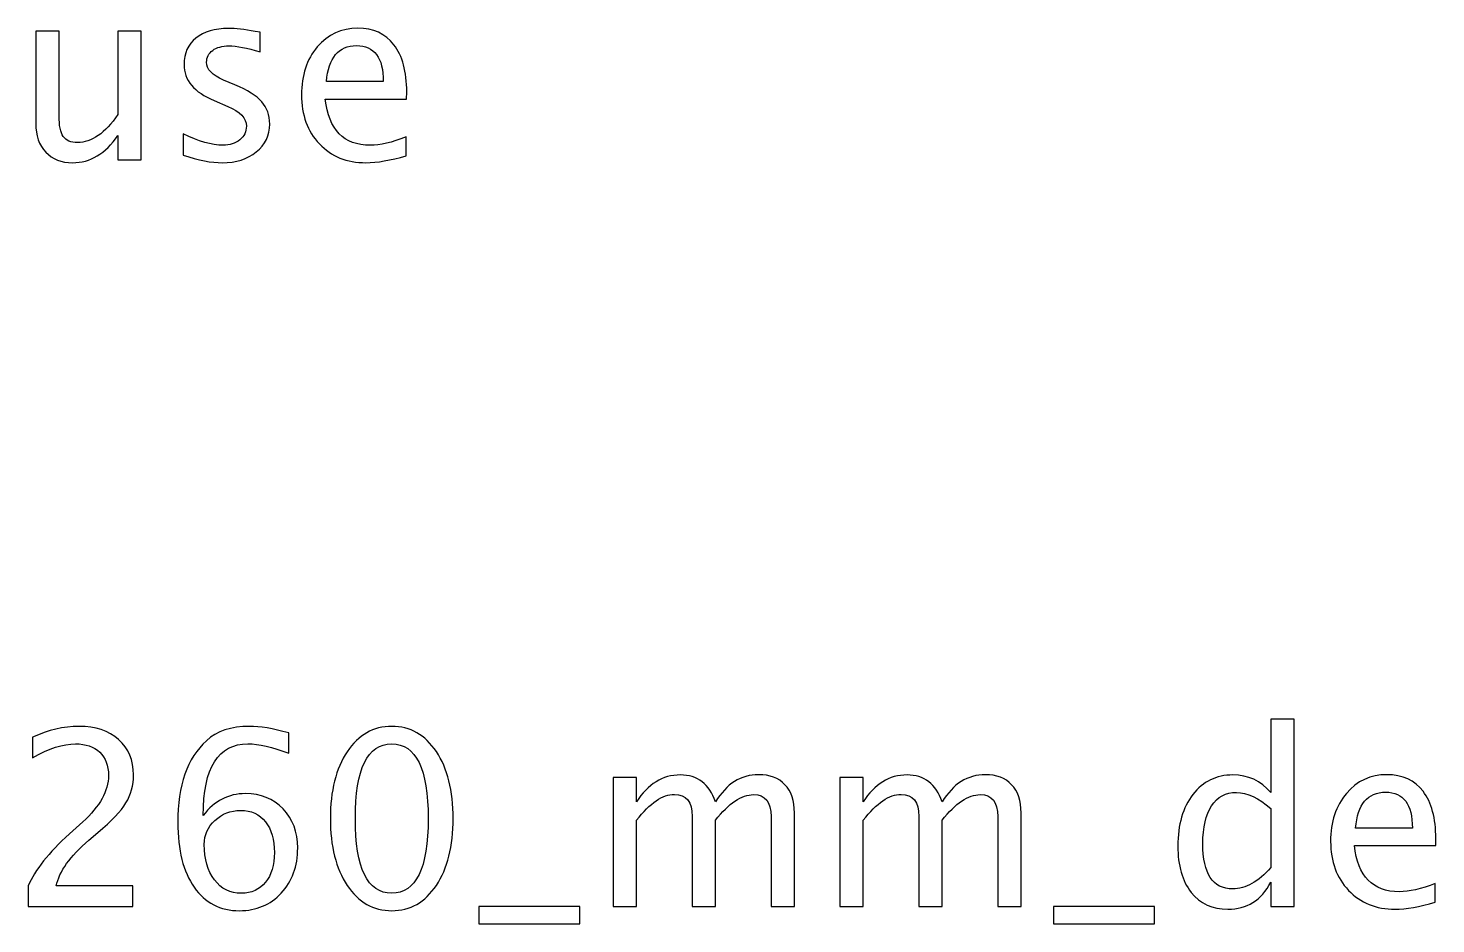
# Model space of a CAD drawing. Header units: centimetres. Extents: x -70 to 51, y -60 to 73.
# Drawn here: x -29.78 to -15.06, y 18.68 to 28.05 of the extents above; entities that cross this region are included whole.
import ezdxf

# ---------------------------------------------------------------- set-up
doc = ezdxf.new("R2010")
doc.units = ezdxf.units.CM
doc.header["$MEASUREMENT"] = 0
doc.layers.add('Layer 1', color=7, linetype='Continuous')

msp = doc.modelspace()

# ---------------------------------------------------------------- linework, layer by layer
at = {"layer": 'Layer 1'}
for points, knots in [([(-28.84606, 26.67044), (-28.84606, 26.67044), (-28.84606, 26.92359), (-28.84606, 26.92359), (-28.84606, 26.92359), (-28.97602, 26.73436), (-29.13393, 26.63996), (-29.31935, 26.63996), (-29.31935, 26.63996), (-29.43703, 26.63996), (-29.53059, 26.67679), (-29.60002, 26.75087), (-29.60002, 26.75087), (-29.66987, 26.82496), (-29.70458, 26.92444), (-29.70458, 27.05017), (-29.70458, 27.05017), (-29.70458, 27.05017), (-29.70458, 28.01664), (-29.70458, 28.01664), (-29.70458, 28.01664), (-29.70458, 28.01664), (-29.46074, 28.01664), (-29.46074, 28.01664), (-29.46074, 28.01664), (-29.46074, 28.01664), (-29.46074, 27.12976), (-29.46074, 27.12976), (-29.46074, 27.12976), (-29.46074, 27.02858), (-29.44592, 26.95704), (-29.41671, 26.9147), (-29.41671, 26.9147), (-29.38708, 26.87195), (-29.33797, 26.85078), (-29.26897, 26.85078), (-29.26897, 26.85078), (-29.11996, 26.85078), (-28.97856, 26.94857), (-28.84606, 27.14457), (-28.84606, 27.14457), (-28.84606, 27.14457), (-28.84606, 28.01664), (-28.84606, 28.01664), (-28.84606, 28.01664), (-28.84606, 28.01664), (-28.60222, 28.01664), (-28.60222, 28.01664), (-28.60222, 28.01664), (-28.60222, 28.01664), (-28.60222, 26.67044), (-28.60222, 26.67044), (-28.60222, 26.67044), (-28.60222, 26.67044), (-28.84606, 26.67044), (-28.84606, 26.67044)], [0, 0, 0, 0, 0.06666667, 0.06666667, 0.06666667, 0.06666667, 0.13333333, 0.13333333, 0.13333333, 0.13333333, 0.2, 0.2, 0.2, 0.2, 0.26666667, 0.26666667, 0.26666667, 0.26666667, 0.33333333, 0.33333333, 0.33333333, 0.33333333, 0.4, 0.4, 0.4, 0.4, 0.46666667, 0.46666667, 0.46666667, 0.46666667, 0.53333333, 0.53333333, 0.53333333, 0.53333333, 0.6, 0.6, 0.6, 0.6, 0.66666667, 0.66666667, 0.66666667, 0.66666667, 0.73333333, 0.73333333, 0.73333333, 0.73333333, 0.8, 0.8, 0.8, 0.8, 0.86666667, 0.86666667, 0.86666667, 0.86666667, 1, 1, 1, 1]), ([(-28.16111, 26.7187), (-28.16111, 26.7187), (-28.16111, 26.94222), (-28.16111, 26.94222), (-28.16111, 26.94222), (-28.00151, 26.86263), (-27.86308, 26.82284), (-27.74497, 26.82284), (-27.74497, 26.82284), (-27.6747, 26.82284), (-27.61628, 26.84189), (-27.57014, 26.87999), (-27.57014, 26.87999), (-27.52399, 26.91767), (-27.50071, 26.96508), (-27.50071, 27.02223), (-27.50071, 27.02223), (-27.50071, 27.10563), (-27.56548, 27.17463), (-27.69502, 27.22924), (-27.69502, 27.22924), (-27.69502, 27.22924), (-27.83768, 27.28978), (-27.83768, 27.28978), (-27.83768, 27.28978), (-28.04808, 27.37698), (-28.15349, 27.50314), (-28.15349, 27.66697), (-28.15349, 27.66697), (-28.15349, 27.78423), (-28.112, 27.87652), (-28.02903, 27.94383), (-28.02903, 27.94383), (-27.94606, 28.01114), (-27.83218, 28.04458), (-27.68782, 28.04458), (-27.68782, 28.04458), (-27.61289, 28.04458), (-27.51976, 28.03442), (-27.40927, 28.01368), (-27.40927, 28.01368), (-27.40927, 28.01368), (-27.35847, 28.00394), (-27.35847, 28.00394), (-27.35847, 28.00394), (-27.35847, 28.00394), (-27.35847, 27.80074), (-27.35847, 27.80074), (-27.35847, 27.80074), (-27.49436, 27.84138), (-27.60273, 27.8617), (-27.68359, 27.8617), (-27.68359, 27.8617), (-27.75471, 27.8617), (-27.81101, 27.84604), (-27.85377, 27.81513), (-27.85377, 27.81513), (-27.8961, 27.78423), (-27.91727, 27.74274), (-27.91727, 27.69067), (-27.91727, 27.69067), (-27.91727, 27.61744), (-27.858, 27.55521), (-27.73905, 27.50483), (-27.73905, 27.50483), (-27.73905, 27.50483), (-27.62178, 27.4553), (-27.62178, 27.4553), (-27.62178, 27.4553), (-27.48886, 27.39942), (-27.39488, 27.34015), (-27.33984, 27.27792), (-27.33984, 27.27792), (-27.28439, 27.21569), (-27.25687, 27.1378), (-27.25687, 27.04467), (-27.25687, 27.04467), (-27.25687, 26.92656), (-27.30344, 26.82961), (-27.39699, 26.75384), (-27.39699, 26.75384), (-27.49013, 26.67806), (-27.60951, 26.63996), (-27.75471, 26.63996), (-27.75471, 26.63996), (-27.86647, 26.63996), (-28.00151, 26.66621), (-28.16111, 26.7187)], [0, 0, 0, 0, 0.04347826, 0.04347826, 0.04347826, 0.04347826, 0.08695652, 0.08695652, 0.08695652, 0.08695652, 0.13043478, 0.13043478, 0.13043478, 0.13043478, 0.17391304, 0.17391304, 0.17391304, 0.17391304, 0.2173913, 0.2173913, 0.2173913, 0.2173913, 0.26086957, 0.26086957, 0.26086957, 0.26086957, 0.30434783, 0.30434783, 0.30434783, 0.30434783, 0.34782609, 0.34782609, 0.34782609, 0.34782609, 0.39130435, 0.39130435, 0.39130435, 0.39130435, 0.43478261, 0.43478261, 0.43478261, 0.43478261, 0.47826087, 0.47826087, 0.47826087, 0.47826087, 0.52173913, 0.52173913, 0.52173913, 0.52173913, 0.56521739, 0.56521739, 0.56521739, 0.56521739, 0.60869565, 0.60869565, 0.60869565, 0.60869565, 0.65217391, 0.65217391, 0.65217391, 0.65217391, 0.69565217, 0.69565217, 0.69565217, 0.69565217, 0.73913043, 0.73913043, 0.73913043, 0.73913043, 0.7826087, 0.7826087, 0.7826087, 0.7826087, 0.82608696, 0.82608696, 0.82608696, 0.82608696, 0.86956522, 0.86956522, 0.86956522, 0.86956522, 0.91304348, 0.91304348, 0.91304348, 0.91304348, 1, 1, 1, 1]), ([(-25.82981, 26.71362), (-25.99364, 26.66451), (-26.13376, 26.63996), (-26.2506, 26.63996), (-26.2506, 26.63996), (-26.44999, 26.63996), (-26.61213, 26.706), (-26.73701, 26.83766), (-26.73701, 26.83766), (-26.8619, 26.96931), (-26.92455, 27.13992), (-26.92455, 27.34989), (-26.92455, 27.34989), (-26.92455, 27.55351), (-26.86952, 27.72073), (-26.75903, 27.85154), (-26.75903, 27.85154), (-26.64854, 27.98193), (-26.50714, 28.04712), (-26.33485, 28.04712), (-26.33485, 28.04712), (-26.17186, 28.04712), (-26.04571, 27.98912), (-25.95681, 27.87313), (-25.95681, 27.87313), (-25.86791, 27.75714), (-25.82346, 27.59288), (-25.82346, 27.37995), (-25.82346, 27.37995), (-25.82346, 27.37995), (-25.82473, 27.30544), (-25.82473, 27.30544), (-25.82473, 27.30544), (-25.82473, 27.30544), (-26.67563, 27.30544), (-26.67563, 27.30544), (-26.67563, 27.30544), (-26.64007, 26.98371), (-26.48301, 26.82284), (-26.20488, 26.82284), (-26.20488, 26.82284), (-26.10286, 26.82284), (-25.97798, 26.85163), (-25.82981, 26.9092), (-25.82981, 26.9092), (-25.82981, 26.9092), (-25.82981, 26.71362), (-25.82981, 26.71362)], [0, 0, 0, 0, 0.07692308, 0.07692308, 0.07692308, 0.07692308, 0.15384615, 0.15384615, 0.15384615, 0.15384615, 0.23076923, 0.23076923, 0.23076923, 0.23076923, 0.30769231, 0.30769231, 0.30769231, 0.30769231, 0.38461538, 0.38461538, 0.38461538, 0.38461538, 0.46153846, 0.46153846, 0.46153846, 0.46153846, 0.53846154, 0.53846154, 0.53846154, 0.53846154, 0.61538462, 0.61538462, 0.61538462, 0.61538462, 0.69230769, 0.69230769, 0.69230769, 0.69230769, 0.76923077, 0.76923077, 0.76923077, 0.76923077, 0.84615385, 0.84615385, 0.84615385, 0.84615385, 1, 1, 1, 1]), ([(-26.66293, 27.48832), (-26.66293, 27.48832), (-26.06857, 27.48832), (-26.06857, 27.48832), (-26.06857, 27.48832), (-26.06857, 27.73893), (-26.16213, 27.86424), (-26.34882, 27.86424), (-26.34882, 27.86424), (-26.53678, 27.86424), (-26.64134, 27.73893), (-26.66293, 27.48832)], [0, 0, 0, 0, 0.25, 0.25, 0.25, 0.25, 0.5, 0.5, 0.5, 0.5, 1, 1, 1, 1]), ([(-16.7836, 18.86418), (-16.7836, 18.86418), (-16.7836, 19.11691), (-16.7836, 19.11691), (-16.7836, 19.11691), (-16.88308, 18.9281), (-17.03294, 18.8337), (-17.23318, 18.8337), (-17.23318, 18.8337), (-17.39574, 18.8337), (-17.52359, 18.89254), (-17.61672, 19.01065), (-17.61672, 19.01065), (-17.70985, 19.12876), (-17.75642, 19.29005), (-17.75642, 19.49452), (-17.75642, 19.49452), (-17.75642, 19.71804), (-17.7035, 19.89796), (-17.59809, 20.03427), (-17.59809, 20.03427), (-17.49226, 20.17016), (-17.35341, 20.23832), (-17.18111, 20.23832), (-17.18111, 20.23832), (-17.02151, 20.23832), (-16.88859, 20.17736), (-16.7836, 20.05502), (-16.7836, 20.05502), (-16.7836, 20.05502), (-16.7836, 20.82252), (-16.7836, 20.82252), (-16.7836, 20.82252), (-16.7836, 20.82252), (-16.53976, 20.82252), (-16.53976, 20.82252), (-16.53976, 20.82252), (-16.53976, 20.82252), (-16.53976, 18.86418), (-16.53976, 18.86418), (-16.53976, 18.86418), (-16.53976, 18.86418), (-16.7836, 18.86418), (-16.7836, 18.86418)], [0, 0, 0, 0, 0.08333333, 0.08333333, 0.08333333, 0.08333333, 0.16666667, 0.16666667, 0.16666667, 0.16666667, 0.25, 0.25, 0.25, 0.25, 0.33333333, 0.33333333, 0.33333333, 0.33333333, 0.41666667, 0.41666667, 0.41666667, 0.41666667, 0.5, 0.5, 0.5, 0.5, 0.58333333, 0.58333333, 0.58333333, 0.58333333, 0.66666667, 0.66666667, 0.66666667, 0.66666667, 0.75, 0.75, 0.75, 0.75, 0.83333333, 0.83333333, 0.83333333, 0.83333333, 1, 1, 1, 1]), ([(-29.78417, 18.86418), (-29.78417, 18.86418), (-29.78417, 19.07754), (-29.78417, 19.07754), (-29.78417, 19.07754), (-29.71305, 19.24391), (-29.56954, 19.42552), (-29.35322, 19.62152), (-29.35322, 19.62152), (-29.35322, 19.62152), (-29.21352, 19.74683), (-29.21352, 19.74683), (-29.21352, 19.74683), (-29.0336, 19.91024), (-28.94343, 20.07195), (-28.94343, 20.23282), (-28.94343, 20.23282), (-28.94343, 20.33569), (-28.97433, 20.41612), (-29.03572, 20.47496), (-29.03572, 20.47496), (-29.0971, 20.53381), (-29.18219, 20.56344), (-29.29014, 20.56344), (-29.29014, 20.56344), (-29.41629, 20.56344), (-29.56573, 20.51518), (-29.73845, 20.41866), (-29.73845, 20.41866), (-29.73845, 20.41866), (-29.73845, 20.63202), (-29.73845, 20.63202), (-29.73845, 20.63202), (-29.57547, 20.70822), (-29.41333, 20.74632), (-29.25162, 20.74632), (-29.25162, 20.74632), (-29.07974, 20.74632), (-28.94174, 20.70018), (-28.8376, 20.60747), (-28.8376, 20.60747), (-28.73388, 20.51476), (-28.68181, 20.39199), (-28.68181, 20.23874), (-28.68181, 20.23874), (-28.68181, 20.12868), (-28.70806, 20.03089), (-28.76055, 19.9458), (-28.76055, 19.9458), (-28.81347, 19.86028), (-28.91126, 19.75699), (-29.05477, 19.63507), (-29.05477, 19.63507), (-29.05477, 19.63507), (-29.14917, 19.55464), (-29.14917, 19.55464), (-29.14917, 19.55464), (-29.3456, 19.38827), (-29.45905, 19.22909), (-29.48953, 19.07754), (-29.48953, 19.07754), (-29.48953, 19.07754), (-28.68943, 19.07754), (-28.68943, 19.07754), (-28.68943, 19.07754), (-28.68943, 19.07754), (-28.68943, 18.86418), (-28.68943, 18.86418), (-28.68943, 18.86418), (-28.68943, 18.86418), (-29.78417, 18.86418), (-29.78417, 18.86418)], [0, 0, 0, 0, 0.05263158, 0.05263158, 0.05263158, 0.05263158, 0.10526316, 0.10526316, 0.10526316, 0.10526316, 0.15789474, 0.15789474, 0.15789474, 0.15789474, 0.21052632, 0.21052632, 0.21052632, 0.21052632, 0.26315789, 0.26315789, 0.26315789, 0.26315789, 0.31578947, 0.31578947, 0.31578947, 0.31578947, 0.36842105, 0.36842105, 0.36842105, 0.36842105, 0.42105263, 0.42105263, 0.42105263, 0.42105263, 0.47368421, 0.47368421, 0.47368421, 0.47368421, 0.52631579, 0.52631579, 0.52631579, 0.52631579, 0.57894737, 0.57894737, 0.57894737, 0.57894737, 0.63157895, 0.63157895, 0.63157895, 0.63157895, 0.68421053, 0.68421053, 0.68421053, 0.68421053, 0.73684211, 0.73684211, 0.73684211, 0.73684211, 0.78947368, 0.78947368, 0.78947368, 0.78947368, 0.84210526, 0.84210526, 0.84210526, 0.84210526, 0.89473684, 0.89473684, 0.89473684, 0.89473684, 1, 1, 1, 1]), ([(-27.95198, 19.81583), (-27.83514, 19.96696), (-27.68824, 20.04274), (-27.51129, 20.04274), (-27.51129, 20.04274), (-27.35085, 20.04274), (-27.21961, 19.98982), (-27.11717, 19.88357), (-27.11717, 19.88357), (-27.01514, 19.77731), (-26.96392, 19.641), (-26.96392, 19.47463), (-26.96392, 19.47463), (-26.96392, 19.2837), (-27.02107, 19.12665), (-27.13579, 19.00346), (-27.13579, 19.00346), (-27.25052, 18.88027), (-27.39614, 18.81846), (-27.57352, 18.81846), (-27.57352, 18.81846), (-27.77503, 18.81846), (-27.93335, 18.90016), (-28.04723, 19.06315), (-28.04723, 19.06315), (-28.16153, 19.22655), (-28.21868, 19.45261), (-28.21868, 19.7409), (-28.21868, 19.7409), (-28.21868, 20.12952), (-28.11877, 20.41443), (-27.91938, 20.59646), (-27.91938, 20.59646), (-27.81101, 20.69637), (-27.66115, 20.74632), (-27.47023, 20.74632), (-27.47023, 20.74632), (-27.35931, 20.74632), (-27.22173, 20.72346), (-27.0579, 20.67774), (-27.0579, 20.67774), (-27.0579, 20.67774), (-27.0579, 20.46438), (-27.0579, 20.46438), (-27.0579, 20.46438), (-27.23104, 20.53042), (-27.37328, 20.56344), (-27.48504, 20.56344), (-27.48504, 20.56344), (-27.79619, 20.56344), (-27.95198, 20.3141), (-27.95198, 19.81583)], [0, 0, 0, 0, 0.07142857, 0.07142857, 0.07142857, 0.07142857, 0.14285714, 0.14285714, 0.14285714, 0.14285714, 0.21428571, 0.21428571, 0.21428571, 0.21428571, 0.28571429, 0.28571429, 0.28571429, 0.28571429, 0.35714286, 0.35714286, 0.35714286, 0.35714286, 0.42857143, 0.42857143, 0.42857143, 0.42857143, 0.5, 0.5, 0.5, 0.5, 0.57142857, 0.57142857, 0.57142857, 0.57142857, 0.64285714, 0.64285714, 0.64285714, 0.64285714, 0.71428571, 0.71428571, 0.71428571, 0.71428571, 0.78571429, 0.78571429, 0.78571429, 0.78571429, 0.85714286, 0.85714286, 0.85714286, 0.85714286, 1, 1, 1, 1]), ([(-25.98009, 18.81846), (-26.17271, 18.81846), (-26.32807, 18.90694), (-26.44576, 19.08347), (-26.44576, 19.08347), (-26.56387, 19.26), (-26.62271, 19.49283), (-26.62271, 19.78239), (-26.62271, 19.78239), (-26.62271, 20.07195), (-26.56387, 20.30478), (-26.44576, 20.48131), (-26.44576, 20.48131), (-26.32807, 20.65784), (-26.17271, 20.74632), (-25.98009, 20.74632), (-25.98009, 20.74632), (-25.78663, 20.74632), (-25.63126, 20.65827), (-25.51358, 20.48216), (-25.51358, 20.48216), (-25.39631, 20.30605), (-25.33747, 20.0728), (-25.33747, 19.78239), (-25.33747, 19.78239), (-25.33747, 19.49283), (-25.39631, 19.26), (-25.51358, 19.08347), (-25.51358, 19.08347), (-25.63126, 18.90694), (-25.78663, 18.81846), (-25.98009, 18.81846)], [0, 0, 0, 0, 0.11111111, 0.11111111, 0.11111111, 0.11111111, 0.22222222, 0.22222222, 0.22222222, 0.22222222, 0.33333333, 0.33333333, 0.33333333, 0.33333333, 0.44444444, 0.44444444, 0.44444444, 0.44444444, 0.55555556, 0.55555556, 0.55555556, 0.55555556, 0.66666667, 0.66666667, 0.66666667, 0.66666667, 0.77777778, 0.77777778, 0.77777778, 0.77777778, 1, 1, 1, 1]), ([(-25.98051, 19.00134), (-25.72609, 19.00134), (-25.59909, 19.26169), (-25.59909, 19.78239), (-25.59909, 19.78239), (-25.59909, 20.30309), (-25.72609, 20.56344), (-25.98051, 20.56344), (-25.98051, 20.56344), (-26.23409, 20.56344), (-26.36109, 20.30309), (-26.36109, 19.78239), (-26.36109, 19.78239), (-26.36109, 19.26169), (-26.23409, 19.00134), (-25.98051, 19.00134)], [0, 0, 0, 0, 0.2, 0.2, 0.2, 0.2, 0.4, 0.4, 0.4, 0.4, 0.6, 0.6, 0.6, 0.6, 1, 1, 1, 1]), ([(-23.66276, 18.86418), (-23.66276, 18.86418), (-23.66276, 20.21038), (-23.66276, 20.21038), (-23.66276, 20.21038), (-23.66276, 20.21038), (-23.41892, 20.21038), (-23.41892, 20.21038), (-23.41892, 20.21038), (-23.41892, 20.21038), (-23.41892, 19.95596), (-23.41892, 19.95596), (-23.41892, 19.95596), (-23.29996, 20.14434), (-23.14756, 20.23832), (-22.96087, 20.23832), (-22.96087, 20.23832), (-22.78096, 20.23832), (-22.65861, 20.14434), (-22.59342, 19.95596), (-22.59342, 19.95596), (-22.47785, 20.14603), (-22.32714, 20.24086), (-22.14215, 20.24086), (-22.14215, 20.24086), (-22.02404, 20.24086), (-21.93217, 20.20615), (-21.86656, 20.1363), (-21.86656, 20.1363), (-21.80094, 20.06645), (-21.76792, 19.96866), (-21.76792, 19.84293), (-21.76792, 19.84293), (-21.76792, 19.84293), (-21.76792, 18.86418), (-21.76792, 18.86418), (-21.76792, 18.86418), (-21.76792, 18.86418), (-22.01176, 18.86418), (-22.01176, 18.86418), (-22.01176, 18.86418), (-22.01176, 18.86418), (-22.01176, 19.80271), (-22.01176, 19.80271), (-22.01176, 19.80271), (-22.01176, 19.95596), (-22.07272, 20.03258), (-22.19464, 20.03258), (-22.19464, 20.03258), (-22.32122, 20.03258), (-22.45414, 19.94326), (-22.59342, 19.76419), (-22.59342, 19.76419), (-22.59342, 19.76419), (-22.59342, 18.86418), (-22.59342, 18.86418), (-22.59342, 18.86418), (-22.59342, 18.86418), (-22.83726, 18.86418), (-22.83726, 18.86418), (-22.83726, 18.86418), (-22.83726, 18.86418), (-22.83726, 19.80356), (-22.83726, 19.80356), (-22.83726, 19.80356), (-22.83726, 19.95807), (-22.89907, 20.03512), (-23.0231, 20.03512), (-23.0231, 20.03512), (-23.14629, 20.03512), (-23.27837, 19.94537), (-23.41892, 19.76546), (-23.41892, 19.76546), (-23.41892, 19.76546), (-23.41892, 18.86418), (-23.41892, 18.86418), (-23.41892, 18.86418), (-23.41892, 18.86418), (-23.66276, 18.86418), (-23.66276, 18.86418)], [0, 0, 0, 0, 0.04761905, 0.04761905, 0.04761905, 0.04761905, 0.0952381, 0.0952381, 0.0952381, 0.0952381, 0.14285714, 0.14285714, 0.14285714, 0.14285714, 0.19047619, 0.19047619, 0.19047619, 0.19047619, 0.23809524, 0.23809524, 0.23809524, 0.23809524, 0.28571429, 0.28571429, 0.28571429, 0.28571429, 0.33333333, 0.33333333, 0.33333333, 0.33333333, 0.38095238, 0.38095238, 0.38095238, 0.38095238, 0.42857143, 0.42857143, 0.42857143, 0.42857143, 0.47619048, 0.47619048, 0.47619048, 0.47619048, 0.52380952, 0.52380952, 0.52380952, 0.52380952, 0.57142857, 0.57142857, 0.57142857, 0.57142857, 0.61904762, 0.61904762, 0.61904762, 0.61904762, 0.66666667, 0.66666667, 0.66666667, 0.66666667, 0.71428571, 0.71428571, 0.71428571, 0.71428571, 0.76190476, 0.76190476, 0.76190476, 0.76190476, 0.80952381, 0.80952381, 0.80952381, 0.80952381, 0.85714286, 0.85714286, 0.85714286, 0.85714286, 0.9047619, 0.9047619, 0.9047619, 0.9047619, 1, 1, 1, 1]), ([(-21.29125, 18.86418), (-21.29125, 18.86418), (-21.29125, 20.21038), (-21.29125, 20.21038), (-21.29125, 20.21038), (-21.29125, 20.21038), (-21.04741, 20.21038), (-21.04741, 20.21038), (-21.04741, 20.21038), (-21.04741, 20.21038), (-21.04741, 19.95596), (-21.04741, 19.95596), (-21.04741, 19.95596), (-20.92845, 20.14434), (-20.77605, 20.23832), (-20.58936, 20.23832), (-20.58936, 20.23832), (-20.40945, 20.23832), (-20.2871, 20.14434), (-20.22191, 19.95596), (-20.22191, 19.95596), (-20.10634, 20.14603), (-19.95563, 20.24086), (-19.77064, 20.24086), (-19.77064, 20.24086), (-19.65253, 20.24086), (-19.56066, 20.20615), (-19.49505, 20.1363), (-19.49505, 20.1363), (-19.42943, 20.06645), (-19.39641, 19.96866), (-19.39641, 19.84293), (-19.39641, 19.84293), (-19.39641, 19.84293), (-19.39641, 18.86418), (-19.39641, 18.86418), (-19.39641, 18.86418), (-19.39641, 18.86418), (-19.64025, 18.86418), (-19.64025, 18.86418), (-19.64025, 18.86418), (-19.64025, 18.86418), (-19.64025, 19.80271), (-19.64025, 19.80271), (-19.64025, 19.80271), (-19.64025, 19.95596), (-19.70121, 20.03258), (-19.82313, 20.03258), (-19.82313, 20.03258), (-19.94971, 20.03258), (-20.08263, 19.94326), (-20.22191, 19.76419), (-20.22191, 19.76419), (-20.22191, 19.76419), (-20.22191, 18.86418), (-20.22191, 18.86418), (-20.22191, 18.86418), (-20.22191, 18.86418), (-20.46575, 18.86418), (-20.46575, 18.86418), (-20.46575, 18.86418), (-20.46575, 18.86418), (-20.46575, 19.80356), (-20.46575, 19.80356), (-20.46575, 19.80356), (-20.46575, 19.95807), (-20.52756, 20.03512), (-20.65159, 20.03512), (-20.65159, 20.03512), (-20.77478, 20.03512), (-20.90686, 19.94537), (-21.04741, 19.76546), (-21.04741, 19.76546), (-21.04741, 19.76546), (-21.04741, 18.86418), (-21.04741, 18.86418), (-21.04741, 18.86418), (-21.04741, 18.86418), (-21.29125, 18.86418), (-21.29125, 18.86418)], [0, 0, 0, 0, 0.04761905, 0.04761905, 0.04761905, 0.04761905, 0.0952381, 0.0952381, 0.0952381, 0.0952381, 0.14285714, 0.14285714, 0.14285714, 0.14285714, 0.19047619, 0.19047619, 0.19047619, 0.19047619, 0.23809524, 0.23809524, 0.23809524, 0.23809524, 0.28571429, 0.28571429, 0.28571429, 0.28571429, 0.33333333, 0.33333333, 0.33333333, 0.33333333, 0.38095238, 0.38095238, 0.38095238, 0.38095238, 0.42857143, 0.42857143, 0.42857143, 0.42857143, 0.47619048, 0.47619048, 0.47619048, 0.47619048, 0.52380952, 0.52380952, 0.52380952, 0.52380952, 0.57142857, 0.57142857, 0.57142857, 0.57142857, 0.61904762, 0.61904762, 0.61904762, 0.61904762, 0.66666667, 0.66666667, 0.66666667, 0.66666667, 0.71428571, 0.71428571, 0.71428571, 0.71428571, 0.76190476, 0.76190476, 0.76190476, 0.76190476, 0.80952381, 0.80952381, 0.80952381, 0.80952381, 0.85714286, 0.85714286, 0.85714286, 0.85714286, 0.9047619, 0.9047619, 0.9047619, 0.9047619, 1, 1, 1, 1]), ([(-15.06317, 18.90736), (-15.227, 18.85825), (-15.36712, 18.8337), (-15.48396, 18.8337), (-15.48396, 18.8337), (-15.68335, 18.8337), (-15.84549, 18.89974), (-15.97037, 19.0314), (-15.97037, 19.0314), (-16.09526, 19.16305), (-16.15791, 19.33366), (-16.15791, 19.54363), (-16.15791, 19.54363), (-16.15791, 19.74725), (-16.10288, 19.91447), (-15.99239, 20.04528), (-15.99239, 20.04528), (-15.8819, 20.17567), (-15.7405, 20.24086), (-15.56821, 20.24086), (-15.56821, 20.24086), (-15.40522, 20.24086), (-15.27907, 20.18286), (-15.19017, 20.06687), (-15.19017, 20.06687), (-15.10127, 19.95088), (-15.05682, 19.78662), (-15.05682, 19.57369), (-15.05682, 19.57369), (-15.05682, 19.57369), (-15.05809, 19.49918), (-15.05809, 19.49918), (-15.05809, 19.49918), (-15.05809, 19.49918), (-15.90899, 19.49918), (-15.90899, 19.49918), (-15.90899, 19.49918), (-15.87343, 19.17745), (-15.71637, 19.01658), (-15.43824, 19.01658), (-15.43824, 19.01658), (-15.33622, 19.01658), (-15.21134, 19.04537), (-15.06317, 19.10294), (-15.06317, 19.10294), (-15.06317, 19.10294), (-15.06317, 18.90736), (-15.06317, 18.90736)], [0, 0, 0, 0, 0.07692308, 0.07692308, 0.07692308, 0.07692308, 0.15384615, 0.15384615, 0.15384615, 0.15384615, 0.23076923, 0.23076923, 0.23076923, 0.23076923, 0.30769231, 0.30769231, 0.30769231, 0.30769231, 0.38461538, 0.38461538, 0.38461538, 0.38461538, 0.46153846, 0.46153846, 0.46153846, 0.46153846, 0.53846154, 0.53846154, 0.53846154, 0.53846154, 0.61538462, 0.61538462, 0.61538462, 0.61538462, 0.69230769, 0.69230769, 0.69230769, 0.69230769, 0.76923077, 0.76923077, 0.76923077, 0.76923077, 0.84615385, 0.84615385, 0.84615385, 0.84615385, 1, 1, 1, 1]), ([(-16.7836, 19.88822), (-16.91018, 19.99956), (-17.02998, 20.05544), (-17.14343, 20.05544), (-17.14343, 20.05544), (-17.25519, 20.05544), (-17.34155, 20.00887), (-17.40294, 19.91532), (-17.40294, 19.91532), (-17.46432, 19.82218), (-17.4948, 19.6901), (-17.4948, 19.51908), (-17.4948, 19.51908), (-17.4948, 19.20454), (-17.39066, 19.04706), (-17.18196, 19.04706), (-17.18196, 19.04706), (-17.04649, 19.04706), (-16.91356, 19.12114), (-16.7836, 19.26889), (-16.7836, 19.26889), (-16.7836, 19.26889), (-16.7836, 19.88822), (-16.7836, 19.88822)], [0, 0, 0, 0, 0.14285714, 0.14285714, 0.14285714, 0.14285714, 0.28571429, 0.28571429, 0.28571429, 0.28571429, 0.42857143, 0.42857143, 0.42857143, 0.42857143, 0.57142857, 0.57142857, 0.57142857, 0.57142857, 0.71428571, 0.71428571, 0.71428571, 0.71428571, 1, 1, 1, 1]), ([(-15.89629, 19.68206), (-15.89629, 19.68206), (-15.30193, 19.68206), (-15.30193, 19.68206), (-15.30193, 19.68206), (-15.30193, 19.93267), (-15.39549, 20.05798), (-15.58218, 20.05798), (-15.58218, 20.05798), (-15.77014, 20.05798), (-15.8747, 19.93267), (-15.89629, 19.68206)], [0, 0, 0, 0, 0.25, 0.25, 0.25, 0.25, 0.5, 0.5, 0.5, 0.5, 1, 1, 1, 1]), ([(-27.20776, 19.42637), (-27.20776, 19.56226), (-27.23909, 19.66978), (-27.30216, 19.74895), (-27.30216, 19.74895), (-27.36524, 19.82811), (-27.4516, 19.86748), (-27.56124, 19.86748), (-27.56124, 19.86748), (-27.66581, 19.86748), (-27.75513, 19.83277), (-27.82964, 19.76292), (-27.82964, 19.76292), (-27.90457, 19.69349), (-27.94182, 19.60967), (-27.94182, 19.51188), (-27.94182, 19.51188), (-27.94182, 19.35779), (-27.90626, 19.23417), (-27.83556, 19.14104), (-27.83556, 19.14104), (-27.76444, 19.04791), (-27.67046, 19.00134), (-27.55362, 19.00134), (-27.55362, 19.00134), (-27.44737, 19.00134), (-27.36312, 19.03944), (-27.30089, 19.11564), (-27.30089, 19.11564), (-27.23866, 19.19184), (-27.20776, 19.29556), (-27.20776, 19.42637)], [0, 0, 0, 0, 0.11111111, 0.11111111, 0.11111111, 0.11111111, 0.22222222, 0.22222222, 0.22222222, 0.22222222, 0.33333333, 0.33333333, 0.33333333, 0.33333333, 0.44444444, 0.44444444, 0.44444444, 0.44444444, 0.55555556, 0.55555556, 0.55555556, 0.55555556, 0.66666667, 0.66666667, 0.66666667, 0.66666667, 0.77777778, 0.77777778, 0.77777778, 0.77777778, 1, 1, 1, 1]), ([(-25.06992, 18.6813), (-25.06992, 18.6813), (-25.06992, 18.86418), (-25.06992, 18.86418), (-25.06992, 18.86418), (-25.06992, 18.86418), (-24.01328, 18.86418), (-24.01328, 18.86418), (-24.01328, 18.86418), (-24.01328, 18.86418), (-24.01328, 18.6813), (-24.01328, 18.6813), (-24.01328, 18.6813), (-24.01328, 18.6813), (-25.06992, 18.6813), (-25.06992, 18.6813)], [0, 0, 0, 0, 0.2, 0.2, 0.2, 0.2, 0.4, 0.4, 0.4, 0.4, 0.6, 0.6, 0.6, 0.6, 1, 1, 1, 1]), ([(-19.0569, 18.6813), (-19.0569, 18.6813), (-19.0569, 18.86418), (-19.0569, 18.86418), (-19.0569, 18.86418), (-19.0569, 18.86418), (-18.00026, 18.86418), (-18.00026, 18.86418), (-18.00026, 18.86418), (-18.00026, 18.86418), (-18.00026, 18.6813), (-18.00026, 18.6813), (-18.00026, 18.6813), (-18.00026, 18.6813), (-19.0569, 18.6813), (-19.0569, 18.6813)], [0, 0, 0, 0, 0.2, 0.2, 0.2, 0.2, 0.4, 0.4, 0.4, 0.4, 0.6, 0.6, 0.6, 0.6, 1, 1, 1, 1])]:
    msp.add_open_spline(points, degree=3, knots=knots, dxfattribs=at)

doc.saveas('drawing.dxf')
